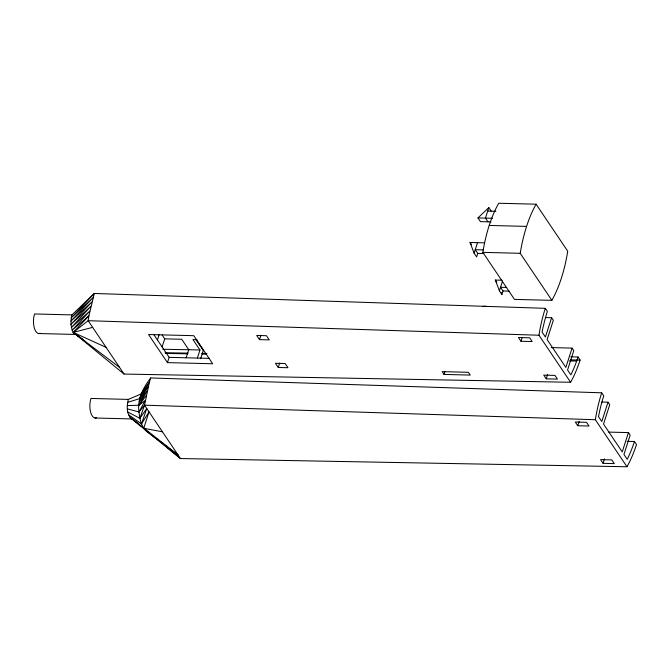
<?xml version="1.0" encoding="UTF-8"?>
<svg xmlns="http://www.w3.org/2000/svg" width="670" height="670" viewBox="0 0 670 670"><rect width="100%" height="100%" fill="white"/><g stroke="black" fill="none" stroke-linecap="round" stroke-linejoin="round"><path stroke-width="1" d="M627.112 441.346L634.44 441.48L636.5 444.553A103.867 47.562 -88.5 0 1 626.986 466.756L180.439 458.54L130.96 418.323C126.329 413.357 126.764 405.559 128.355 399.395L140.733 394.128L149.393 382.176L150.683 377.955L601.702 392.813L603.762 395.878A103.808 47.528 -88.5 0 0 599.139 413.423L598.511 416.631L601.786 421.505L608.017 402.209L601.786 402.05M150.683 377.955C143.154 387.846 137.099 399.153 138.992 411.958C139.762 418.817 141.06 426.405 146.437 431.262L178.094 455.064L129.637 416.882M127.752 411.991L139.871 418.315L144.544 405.183L149.393 382.176L139.636 398.633L127.635 402.36M545.397 317.563L551.628 317.722L545.397 337.018L542.114 332.144L542.75 328.937A103.808 47.528 -88.5 0 1 547.373 311.391L545.305 308.326L94.294 293.468L71.958 314.908L71.238 317.873L70.928 324.389L72.151 330.235L73.248 332.395L85.509 341.725M157.433 339.95L159.167 334.573M162.115 346.909L164.72 338.844L162.115 334.975M167.433 362.612L148.556 334.539L193.798 335.687L212.675 363.76L167.433 362.612L169.133 357.353L154.117 335.025M186.151 357.78L188.756 349.715L181.729 339.271L164.72 338.844M197.365 358.065L199.97 350L192.952 339.556L196.955 339.665M200.615 358.743L203.337 350.326L196.176 339.673M259.524 339.64L256.71 335.461L266.434 335.703L269.24 339.883L259.524 339.64L260.94 335.251M278.251 367.478L275.437 363.299L285.16 363.55L287.966 367.721L278.251 367.478L279.666 363.09M483.405 249.885L475.248 249.684L477.752 253.394L476.613 256.903L474.117 253.185L477.517 242.666M491.344 211.293L488.849 207.583L485.449 218.11L487.944 221.82M444.034 374.421L442.158 371.632L468.33 372.294L470.206 375.083L444.034 374.421L444.88 371.783M506.654 287.422L500.532 287.271L503.028 290.981L501.897 294.49L499.401 290.772L502.517 281.132M520.95 341.248L518.454 337.538L529.669 337.822L532.164 341.533L520.95 341.248L522.081 337.739M546.234 378.835L543.739 375.125L554.953 375.409L557.448 379.12L546.234 378.835L547.65 374.446M551.284 347.588L572.071 348.115L565.84 367.411L547.114 339.573L553.345 320.277L551.628 317.722M577.791 425.743L575.287 422.033L586.51 422.318L589.005 426.028L577.791 425.743L579.207 421.355M603.075 463.33L600.571 459.62L611.794 459.905L614.289 463.615L603.075 463.33L604.491 458.942M608.712 432.1L628.46 432.602L622.229 451.898L603.503 424.06L609.733 404.764L608.017 402.209M572.071 348.115L573.788 350.67L567.557 369.966L570.832 374.84L572.013 372.445A103.825 47.536 -88.5 0 0 576.661 361.08L578.043 356.993L570.723 356.859M128.54 414.722L141.487 423.901L146.789 408.516L139.871 418.315M127.317 408.876L138.992 411.958L145.29 400.359L138.916 405.241L127.283 405.593M141.487 423.901L149.033 411.849L143.723 428.314L162.442 431.79M139.636 398.633L148.204 386.54L139.276 401.933L147.124 391.029L138.916 405.241L146.152 395.643M138.992 411.958L144.544 405.183L595.345 419.722L626.986 466.756M124.051 374.061L73.248 332.395L88.901 315.88L94.294 293.468L71.238 317.873L93.004 297.689L70.886 321.106L91.815 302.053L70.928 324.389L90.735 306.542L71.355 327.504L89.763 311.156L72.151 330.235L88.901 315.88L88.155 320.696L124.051 374.061L570.597 382.269A103.867 47.562 -88.5 0 0 580.111 360.066L578.043 356.993M491.01 221.896L480.465 221.628L477.97 217.917L488.849 207.583M119.561 367.386L73.248 332.395L88.155 320.696L538.956 335.234L570.597 382.269M82.435 339.112L73.248 332.395L92.644 327.37M162.81 349.271L188.957 349.757M165.13 352.722L188.128 353.132M201.72 353.366L206.946 353.467M570.706 359.899L580.111 360.066M165.607 353.425L187.575 353.835M202.214 354.103L206.402 354.179M569.341 360.937L576.661 361.08M536.092 204.191L498.706 203.245A103.867 47.562 -88.5 0 0 482.844 252.364L514.476 299.398L551.871 300.344A103.867 47.562 -88.5 0 0 561.385 278.134A103.867 47.562 -88.5 0 0 567.733 251.225L536.092 204.191A103.867 47.562 -88.5 0 0 520.23 253.31L551.871 300.344M487.718 211.092L495.875 211.293M477.97 217.917L492.584 218.286M489.192 225.447L526.578 226.401M474.117 253.185L470.038 242.473L484.653 242.841M482.836 252.356L520.23 253.31M477.752 253.394L483.866 253.545M499.401 290.772L495.323 280.06L501.864 280.228M503.028 290.981L509.15 291.132M71.958 314.908L34.572 313.962A12.621 5.779 -88.5 0 0 34.321 327.982A12.621 5.779 -88.5 0 0 40.158 333.283M38.651 333.518L76.045 334.464L74.571 333.836M188.756 349.715L199.97 350M169.133 357.353L209.375 358.375M128.355 399.395L90.961 398.449A12.621 5.779 -88.5 0 0 90.71 412.469A12.621 5.779 -88.5 0 0 96.555 417.77M95.04 418.005L132.434 418.951L137.291 422.837M130.96 418.323L132.434 418.951M146.437 431.262L148.69 432.225M73.248 332.395L106.103 347.378M160.566 441.873L162.157 443.205M163.748 444.545L180.439 458.54L144.544 405.183M201.335 347.479L203.337 350.326M628.46 432.602L630.177 435.157L623.946 454.453L627.229 459.319L628.401 456.932A103.808 47.528 -88.5 0 0 634.44 441.48M470.038 242.473L471.538 244.701M495.323 280.06L496.822 282.288M195.875 339.397L200.833 346.767M501.16 292.539L501.897 294.49M595.345 419.722A103.867 47.562 -88.5 0 1 601.694 392.813M482.836 306.383A8.417 4.053 17.9 0 1 486.705 306.475M538.956 335.234A103.867 47.562 -88.5 0 1 545.305 308.326"/></g></svg>
